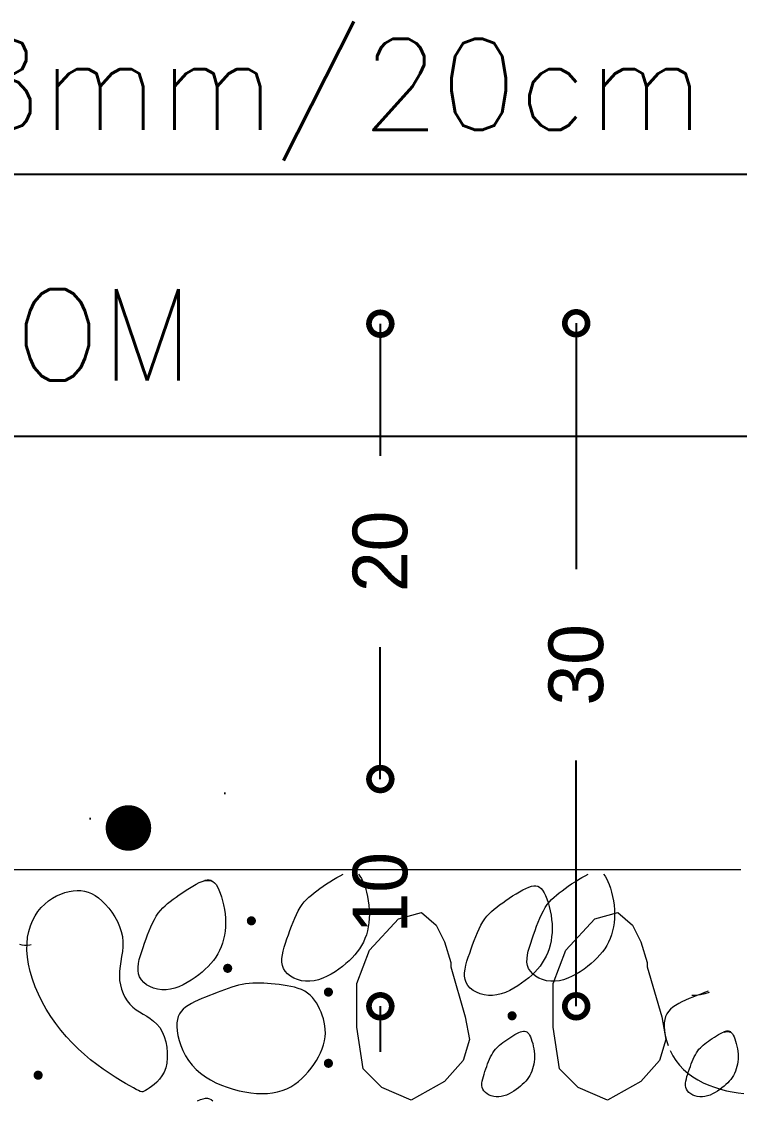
# Model space of a CAD drawing. Extents: x -6361 to -6309, y 575 to 701.
# Drawn here: x -6335.084 to -6333.506, y 653.515 to 655.884 of the extents above; entities that cross this region are included whole.
import ezdxf

# ---------------------------------------------------------------- set-up
doc = ezdxf.new("R2010")
doc.units = 0
doc.header["$MEASUREMENT"] = 0
doc.linetypes.add('CENTER', pattern=[2, 1.25, -0.25, 0.25, -0.25])
doc.layers.get('0').update_dxf_attribs({"linetype": 'CONTINUOUS'})
doc.layers.get('DEFPOINTS').update_dxf_attribs({"linetype": 'CONTINUOUS'})
for name, color, linetype in [('025', 7, 'CONTINUOUS'), ('04', 1, 'CONTINUOUS'), ('BEAMS', 7, 'CONTINUOUS'), ('FOOT', 4, 'CONTINUOUS'), ('HACTH', 8, 'CONTINUOUS'), ('SEC', 4, 'CONTINUOUS'), ('XWALL', 1, 'CONTINUOUS')]:
    doc.layers.add(name, color=color, linetype=linetype)
doc.styles.add('ROMANS', font='romans', dxfattribs={"height": 0.2})
doc.dimstyles.new('OH', dxfattribs={"dimtxt": 0.12, "dimasz": 0.1, "dimexe": 0.09, "dimexo": 0.06, "dimgap": 0.1, "dimtad": 0, "dimzin": 0, "dimdsep": 46, "dimtxsty": 'Standard', "dimblk1": 'DOTSMALL', "dimblk2": 'DOTSMALL', "dimsah": 1, "dimcen": 0.09, "dimse1": 1, "dimse2": 1, "dimclrd": 8, "dimclre": 8, "dimclrt": 4, "dimadec": 0, "dimazin": 0, "dimtfac": 1, "dimtix": 1, "dimtofl": 0, "dimtmove": 2, "dimatfit": 3, "dimldrblk": 'DOTSMALL', "dimfxl": 1, "dimtolj": 1, "dimtzin": 0, "dimarcsym": 0})

# ---------------------------------------------------------------- blocks, each defined once
blk = doc.blocks.new('_DOTSMALL')
at = {"color": 0, "linetype": 'ByBlock', "const_width": 0.5}
blk.add_lwpolyline([(-0.0625, 0, 1), (0.0625, 0, 1)], format="xyb", close=True, dxfattribs=at)
blk = doc.blocks.new('*D27')
at = {"layer": 'DEFPOINTS', "color": 0, "transparency": 16777216}
for p in [(-6332.0034, 654.3015), (-6333.5034, 653.4015), (-6332.0034, 651.9294)]:
    blk.add_point(p, dxfattribs=at)
at = {"layer": 'HACTH', "color": 8, "lineweight": -2, "transparency": 16777216}
for p, q in [((-6333.5034, 651.9294), (-6332.4293, 651.9294)), ((-6332.0034, 651.9294), (-6332.0493, 651.9294))]:
    blk.add_line(p, q, dxfattribs=at)
at = {"layer": 'HACTH', "color": 8, "lineweight": -2, "transparency": 16777216, "xscale": 0.1, "yscale": 0.1, "zscale": 0.1, "rotation": 180}
blk.add_blockref('_DOTSMALL', (-6333.5034, 651.9294), dxfattribs=at)
at = {"layer": 'HACTH', "color": 8, "lineweight": -2, "transparency": 16777216, "xscale": 0.1, "yscale": 0.1, "zscale": 0.1}
blk.add_blockref('_DOTSMALL', (-6332.0034, 651.9294), dxfattribs=at)
at = {"layer": 'HACTH', "color": 4, "lineweight": 13, "transparency": 16777216, "insert": (-6332.2393, 651.9294), "char_height": 0.12, "attachment_point": 5}
blk.add_mtext('\\A1;10', dxfattribs=at)
blk = doc.blocks.new('*D24')
at = {"layer": 'BEAMS', "color": 8, "lineweight": -2, "transparency": 16777216}
for p, q in [((-6334.2953, 655.2207), (-6334.2953, 654.9307)), ((-6334.2953, 654.2207), (-6334.2953, 654.5107))]:
    blk.add_line(p, q, dxfattribs=at)
at = {"layer": 'DEFPOINTS', "color": 0, "transparency": 16777216}
for p in [(-6334.2953, 655.2207), (-6333.3203, 655.2207), (-6333.3203, 654.2207)]:
    blk.add_point(p, dxfattribs=at)
at = {"layer": 'BEAMS', "color": 8, "lineweight": -2, "transparency": 16777216, "xscale": 0.1, "yscale": 0.1, "zscale": 0.1}
for p, rotation in [((-6334.2953, 655.2207), 90), ((-6334.2953, 654.2207), 270)]:
    blk.add_blockref('_DOTSMALL', p, dxfattribs=dict(at, rotation=rotation))
at = {"layer": 'BEAMS', "color": 4, "transparency": 16777216, "insert": (-6334.2953, 654.7207), "char_height": 0.12, "attachment_point": 5, "rotation": 90}
blk.add_mtext('\\A1;20', dxfattribs=at)
blk = doc.blocks.new('*D25')
at = {"layer": 'DEFPOINTS', "color": 0, "transparency": 16777216}
for p in [(-6333.5595, 655.2217), (-6333.865, 653.7217), (-6333.5595, 653.7217)]:
    blk.add_point(p, dxfattribs=at)
at = {"layer": 'HACTH', "color": 8, "lineweight": -2, "transparency": 16777216}
for p, q in [((-6333.865, 655.2217), (-6333.865, 654.6817)), ((-6333.865, 653.7217), (-6333.865, 654.2617))]:
    blk.add_line(p, q, dxfattribs=at)
at = {"layer": 'HACTH', "color": 8, "lineweight": -2, "transparency": 16777216, "xscale": 0.1, "yscale": 0.1, "zscale": 0.1}
for p, rotation in [((-6333.865, 655.2217), 90), ((-6333.865, 653.7217), 270)]:
    blk.add_blockref('_DOTSMALL', p, dxfattribs=dict(at, rotation=rotation))
at = {"layer": 'HACTH', "color": 4, "lineweight": 13, "transparency": 16777216, "insert": (-6333.865, 654.4717), "char_height": 0.12, "attachment_point": 5, "rotation": 90}
blk.add_mtext('\\A1;30', dxfattribs=at)
blk = doc.blocks.new('*D26')
at = {"layer": 'DEFPOINTS', "color": 0, "transparency": 16777216}
for p in [(-6333.3203, 654.2207), (-6334.2953, 653.7217), (-6333.2004, 653.7217)]:
    blk.add_point(p, dxfattribs=at)
at = {"layer": 'HACTH', "color": 8, "lineweight": -2, "transparency": 16777216}
for p, q in [((-6334.2953, 654.2207), (-6334.2953, 654.3207)), ((-6334.2953, 653.7217), (-6334.2953, 653.6217))]:
    blk.add_line(p, q, dxfattribs=at)
at = {"layer": 'HACTH', "color": 8, "lineweight": -2, "transparency": 16777216, "xscale": 0.1, "yscale": 0.1, "zscale": 0.1}
for p, rotation in [((-6334.2953, 654.2207), 270), ((-6334.2953, 653.7217), 90)]:
    blk.add_blockref('_DOTSMALL', p, dxfattribs=dict(at, rotation=rotation))
at = {"layer": 'HACTH', "color": 4, "lineweight": 13, "transparency": 16777216, "insert": (-6334.2953, 653.9712), "char_height": 0.12, "attachment_point": 5, "rotation": 90}
blk.add_mtext('\\A1;10', dxfattribs=at)

msp = doc.modelspace()

# ---------------------------------------------------------------- hatches: boundary and pattern name
at = {"layer": 'FOOT'}
h = msp.add_hatch(dxfattribs=at)
h.set_pattern_fill('AR-SAND', color=256, style=0)
h.set_pattern_definition([(37.5, (-6568.4681, 648.7499), (-0.062993, 1.926824), [0, -1.52, 0, -1.7, 0, -1.625]), (7.5, (-6568.4681, 648.7499), (1.769777, 2.822146), [0, -0.82, 0, -1.37, 0, -0.525]), (327.5, (-6569.6981, 648.7499), (3.114142, 0.005659), [0, -0.5, 0, -1.8, 0, -2.35]), (317.5, (-6569.698, 648.7499), (3.006127, 0.877676), [0, -0.25, 0, -1.18, 0, -1.35])])
h.paths.add_polyline_path([(-6333.5034, 654.0217), (-6333.5034, 654.2217), (-6338.4353, 654.2217), (-6338.4353, 654.0217)])
h.paths.add_polyline_path([(-6334.485, 653.7523), (-6334.485, 654.19), (-6334.1057, 654.19), (-6334.1057, 653.7523)], flags=9)

# ---------------------------------------------------------------- linework, layer by layer
at = {"layer": '025'}
for p, q in [((-6332.8882, 655.548), (-6336.5827, 655.548)), ((-6332.6357, 654.9733), (-6337.6522, 654.9733))]:
    msp.add_line(p, q, dxfattribs=at)
at = {"layer": '04', "lineweight": 13}
msp.add_line((-6333.5034, 654.0217), (-6338.4353, 654.0217), dxfattribs=at)
at = {"layer": 'HACTH', "lineweight": 13}
for p, q in [((-6334.3837, 654.0085), (-6334.3769, 654.0119)), ((-6333.8453, 654.0085), (-6333.8384, 654.0119)), ((-6334.707, 653.9858), (-6334.6998, 653.9898)), ((-6334.6998, 653.9898), (-6334.693, 653.9933)), ((-6334.693, 653.9933), (-6334.6867, 653.9959)), ((-6334.6867, 653.9959), (-6334.681, 653.9978)), ((-6334.667, 653.9979), (-6334.6632, 653.9959)), ((-6334.6632, 653.9959), (-6334.6596, 653.9929)), ((-6334.6596, 653.9929), (-6334.6563, 653.9889)), ((-6334.6563, 653.9889), (-6334.6531, 653.9837)), ((-6334.4208, 653.9852), (-6334.4134, 653.9903)), ((-6334.4134, 653.9903), (-6334.4059, 653.9952)), ((-6334.4059, 653.9952), (-6334.3984, 654)), ((-6334.3984, 654), (-6334.3909, 654.0045)), ((-6334.3909, 654.0045), (-6334.3837, 654.0085)), ((-6334.3436, 654.0116), (-6334.3402, 654.0076)), ((-6334.3402, 654.0076), (-6334.337, 654.0024)), ((-6334.337, 654.0024), (-6334.3339, 653.9961)), ((-6334.3339, 653.9961), (-6334.331, 653.9889)), ((-6334.331, 653.9889), (-6334.3282, 653.9808)), ((-6333.8823, 653.9852), (-6333.875, 653.9903)), ((-6333.875, 653.9903), (-6333.8674, 653.9952)), ((-6333.8674, 653.9952), (-6333.8599, 654)), ((-6333.8599, 654), (-6333.8525, 654.0045)), ((-6333.8525, 654.0045), (-6333.8453, 654.0085)), ((-6333.8051, 654.0116), (-6333.8017, 654.0076)), ((-6333.8017, 654.0076), (-6333.7985, 654.0024)), ((-6333.7985, 654.0024), (-6333.7954, 653.9961)), ((-6333.7954, 653.9961), (-6333.7925, 653.9889)), ((-6333.7925, 653.9889), (-6333.7897, 653.9808)), ((-6335.0066, 653.964), (-6334.9974, 653.9682)), ((-6334.9974, 653.9682), (-6334.9882, 653.9715)), ((-6334.9882, 653.9715), (-6334.979, 653.9738)), ((-6334.979, 653.9738), (-6334.9701, 653.9753)), ((-6334.9701, 653.9753), (-6334.9615, 653.976)), ((-6334.9615, 653.976), (-6334.9532, 653.9757)), ((-6334.9532, 653.9757), (-6334.9451, 653.9745)), ((-6334.9451, 653.9745), (-6334.9373, 653.9723)), ((-6334.9373, 653.9723), (-6334.9296, 653.9692)), ((-6334.9296, 653.9692), (-6334.922, 653.965)), ((-6334.922, 653.965), (-6334.9145, 653.9597)), ((-6334.7439, 653.9616), (-6334.7369, 653.9666)), ((-6334.7369, 653.9666), (-6334.7295, 653.9716)), ((-6334.7295, 653.9716), (-6334.722, 653.9766)), ((-6334.722, 653.9766), (-6334.7145, 653.9814)), ((-6334.7145, 653.9814), (-6334.707, 653.9858)), ((-6334.6531, 653.9837), (-6334.65, 653.9775)), ((-6334.65, 653.9775), (-6334.647, 653.9702)), ((-6334.647, 653.9702), (-6334.6443, 653.9622)), ((-6334.4522, 653.9613), (-6334.4467, 653.9661)), ((-6334.4467, 653.9661), (-6334.4408, 653.9708)), ((-6334.4408, 653.9708), (-6334.4345, 653.9755)), ((-6334.4345, 653.9755), (-6334.4279, 653.9803)), ((-6334.4279, 653.9803), (-6334.4208, 653.9852)), ((-6334.3282, 653.9808), (-6334.3257, 653.9721)), ((-6334.3257, 653.9721), (-6334.3235, 653.9629)), ((-6334.0046, 653.9641), (-6333.997, 653.9688)), ((-6333.997, 653.9688), (-6333.9896, 653.9733)), ((-6333.9896, 653.9733), (-6333.9824, 653.9773)), ((-6333.9824, 653.9773), (-6333.9755, 653.9807)), ((-6333.9755, 653.9807), (-6333.9692, 653.9834)), ((-6333.9692, 653.9834), (-6333.9635, 653.9853)), ((-6333.9635, 653.9853), (-6333.9584, 653.9862)), ((-6333.9584, 653.9862), (-6333.9538, 653.9863)), ((-6333.9538, 653.9863), (-6333.9496, 653.9853)), ((-6333.9496, 653.9853), (-6333.9457, 653.9834)), ((-6333.9457, 653.9834), (-6333.9422, 653.9804)), ((-6333.9422, 653.9804), (-6333.9388, 653.9764)), ((-6333.9388, 653.9764), (-6333.9356, 653.9712)), ((-6333.9356, 653.9712), (-6333.9325, 653.965)), ((-6333.9325, 653.965), (-6333.9296, 653.9577)), ((-6333.9137, 653.9613), (-6333.9082, 653.9661)), ((-6333.9082, 653.9661), (-6333.9023, 653.9708)), ((-6333.9023, 653.9708), (-6333.896, 653.9755)), ((-6333.896, 653.9755), (-6333.8894, 653.9803)), ((-6333.8894, 653.9803), (-6333.8823, 653.9852)), ((-6333.7897, 653.9808), (-6333.7872, 653.9721)), ((-6333.7872, 653.9721), (-6333.785, 653.9629)), ((-6335.0405, 653.9384), (-6335.0327, 653.9462)), ((-6335.0327, 653.9462), (-6335.0244, 653.953)), ((-6335.0244, 653.953), (-6335.0156, 653.959)), ((-6335.0156, 653.959), (-6335.0066, 653.964)), ((-6334.9145, 653.9597), (-6334.9069, 653.9534)), ((-6334.9069, 653.9534), (-6334.8995, 653.9459)), ((-6334.8995, 653.9459), (-6334.8921, 653.9375)), ((-6334.7735, 653.9376), (-6334.7683, 653.9426)), ((-6334.7683, 653.9426), (-6334.7627, 653.9475)), ((-6334.7627, 653.9475), (-6334.7569, 653.9522)), ((-6334.7569, 653.9522), (-6334.7506, 653.9568)), ((-6334.7506, 653.9568), (-6334.7439, 653.9616)), ((-6334.6443, 653.9622), (-6334.6417, 653.9534)), ((-6334.6417, 653.9534), (-6334.6396, 653.9442)), ((-6334.6396, 653.9442), (-6334.6378, 653.9346)), ((-6334.4714, 653.9383), (-6334.467, 653.9449)), ((-6334.467, 653.9449), (-6334.4623, 653.9508)), ((-6334.4623, 653.9508), (-6334.4574, 653.9562)), ((-6334.4574, 653.9562), (-6334.4522, 653.9613)), ((-6334.3235, 653.9629), (-6334.3217, 653.9533)), ((-6334.3217, 653.9533), (-6334.3203, 653.9435)), ((-6334.3203, 653.9435), (-6334.3195, 653.9338)), ((-6334.0394, 653.9396), (-6334.0332, 653.9443)), ((-6334.0332, 653.9443), (-6334.0265, 653.9491)), ((-6334.0265, 653.9491), (-6334.0194, 653.954)), ((-6334.0194, 653.954), (-6334.0121, 653.9591)), ((-6334.0121, 653.9591), (-6334.0046, 653.9641)), ((-6333.9329, 653.9383), (-6333.9285, 653.9449)), ((-6333.9296, 653.9577), (-6333.9268, 653.9496)), ((-6333.9285, 653.9449), (-6333.9238, 653.9508)), ((-6333.9268, 653.9496), (-6333.9243, 653.9409)), ((-6333.9243, 653.9409), (-6333.9221, 653.9317)), ((-6333.9238, 653.9508), (-6333.9189, 653.9562)), ((-6333.9189, 653.9562), (-6333.9137, 653.9613)), ((-6333.785, 653.9629), (-6333.7832, 653.9533)), ((-6333.7832, 653.9533), (-6333.7818, 653.9435)), ((-6333.7818, 653.9435), (-6333.781, 653.9338)), ((-6335.0594, 653.9096), (-6335.0539, 653.9201)), ((-6335.0539, 653.9201), (-6335.0476, 653.9297)), ((-6335.0476, 653.9297), (-6335.0405, 653.9384)), ((-6334.8921, 653.9375), (-6334.8852, 653.9282)), ((-6334.8852, 653.9282), (-6334.8787, 653.9182)), ((-6334.8787, 653.9182), (-6334.873, 653.9078)), ((-6334.7916, 653.9125), (-6334.7875, 653.9197)), ((-6334.7875, 653.9197), (-6334.7831, 653.9262)), ((-6334.7831, 653.9262), (-6334.7784, 653.9321)), ((-6334.7784, 653.9321), (-6334.7735, 653.9376)), ((-6334.6378, 653.9346), (-6334.6364, 653.9249)), ((-6334.6364, 653.9249), (-6334.6355, 653.9151)), ((-6334.4834, 653.915), (-6334.4796, 653.9233)), ((-6334.4796, 653.9233), (-6334.4756, 653.9311)), ((-6334.4756, 653.9311), (-6334.4714, 653.9383)), ((-6334.3195, 653.9338), (-6334.3192, 653.9241)), ((-6334.3192, 653.9241), (-6334.3195, 653.9146)), ((-6334.2552, 653.914), (-6334.2048, 653.9277)), ((-6334.2048, 653.9277), (-6334.1727, 653.9002)), ((-6334.0656, 653.9137), (-6334.061, 653.9196)), ((-6334.061, 653.9196), (-6334.056, 653.925)), ((-6334.056, 653.925), (-6334.0508, 653.9301)), ((-6334.0508, 653.9301), (-6334.0453, 653.935)), ((-6334.0453, 653.935), (-6334.0394, 653.9396)), ((-6333.9449, 653.915), (-6333.9411, 653.9233)), ((-6333.9411, 653.9233), (-6333.9371, 653.9311)), ((-6333.9371, 653.9311), (-6333.9329, 653.9383)), ((-6333.9221, 653.9317), (-6333.9203, 653.9221)), ((-6333.9203, 653.9221), (-6333.9189, 653.9123)), ((-6333.8238, 653.914), (-6333.7734, 653.9277)), ((-6333.781, 653.9338), (-6333.7807, 653.9241)), ((-6333.7807, 653.9241), (-6333.781, 653.9146)), ((-6333.7734, 653.9277), (-6333.7413, 653.9002)), ((-6335.0676, 653.8861), (-6335.064, 653.8983)), ((-6335.064, 653.8983), (-6335.0594, 653.9096)), ((-6334.873, 653.9078), (-6334.8682, 653.8969)), ((-6334.8682, 653.8969), (-6334.8645, 653.8858)), ((-6334.8031, 653.8876), (-6334.7995, 653.8963)), ((-6334.7995, 653.8963), (-6334.7956, 653.9046)), ((-6334.7956, 653.9046), (-6334.7916, 653.9125)), ((-6334.6355, 653.896), (-6334.6364, 653.8867)), ((-6334.6355, 653.9151), (-6334.6353, 653.9054)), ((-6334.6353, 653.9054), (-6334.6355, 653.896)), ((-6334.4939, 653.8881), (-6334.4905, 653.8973)), ((-6334.4905, 653.8973), (-6334.487, 653.9063)), ((-6334.487, 653.9063), (-6334.4834, 653.915)), ((-6334.3217, 653.8963), (-6334.3236, 653.8875)), ((-6334.3203, 653.9053), (-6334.3217, 653.8963)), ((-6334.3195, 653.9146), (-6334.3203, 653.9053)), ((-6334.3193, 653.8453), (-6334.2552, 653.914)), ((-6334.1727, 653.9002), (-6334.1544, 653.8636)), ((-6334.0782, 653.8921), (-6334.0742, 653.8999)), ((-6334.0742, 653.8999), (-6334.07, 653.9071)), ((-6334.07, 653.9071), (-6334.0656, 653.9137)), ((-6333.9554, 653.8881), (-6333.9521, 653.8973)), ((-6333.9521, 653.8973), (-6333.9485, 653.9063)), ((-6333.9485, 653.9063), (-6333.9449, 653.915)), ((-6333.9189, 653.9123), (-6333.9181, 653.9026)), ((-6333.9181, 653.9026), (-6333.9178, 653.8929)), ((-6333.8879, 653.8453), (-6333.8238, 653.914)), ((-6333.7832, 653.8963), (-6333.7851, 653.8875)), ((-6333.7818, 653.9053), (-6333.7832, 653.8963)), ((-6333.781, 653.9146), (-6333.7818, 653.9053)), ((-6333.7413, 653.9002), (-6333.723, 653.8636)), ((-6335.0715, 653.8594), (-6335.0702, 653.8732)), ((-6335.0702, 653.8732), (-6335.0676, 653.8861)), ((-6334.8645, 653.8858), (-6334.8621, 653.8747)), ((-6334.8621, 653.8747), (-6334.861, 653.8636)), ((-6334.81, 653.8695), (-6334.8066, 653.8786)), ((-6334.8066, 653.8786), (-6334.8031, 653.8876)), ((-6334.6377, 653.8776), (-6334.6397, 653.8688)), ((-6334.6364, 653.8867), (-6334.6377, 653.8776)), ((-6334.5004, 653.8697), (-6334.4972, 653.8789)), ((-6334.4972, 653.8789), (-6334.4939, 653.8881)), ((-6334.329, 653.8707), (-6334.3324, 653.8628)), ((-6334.326, 653.8789), (-6334.329, 653.8707)), ((-6334.3236, 653.8875), (-6334.326, 653.8789)), ((-6334.0892, 653.8661), (-6334.0857, 653.8751)), ((-6334.0857, 653.8751), (-6334.082, 653.8838)), ((-6334.082, 653.8838), (-6334.0782, 653.8921)), ((-6333.9619, 653.8697), (-6333.9587, 653.8789)), ((-6333.9587, 653.8789), (-6333.9554, 653.8881)), ((-6333.9189, 653.8742), (-6333.9203, 653.8651)), ((-6333.9181, 653.8834), (-6333.9189, 653.8742)), ((-6333.9178, 653.8929), (-6333.9181, 653.8834)), ((-6333.7905, 653.8707), (-6333.794, 653.8628)), ((-6333.7875, 653.8789), (-6333.7905, 653.8707)), ((-6333.7851, 653.8875), (-6333.7875, 653.8789)), ((-6335.0823, 653.8561), (-6335.0875, 653.8575)), ((-6335.0768, 653.8554), (-6335.0823, 653.8561)), ((-6335.0712, 653.8553), (-6335.0768, 653.8554)), ((-6335.0717, 653.845), (-6335.0715, 653.8594)), ((-6335.0655, 653.856), (-6335.0712, 653.8553)), ((-6335.0625, 653.8568), (-6335.0655, 653.856)), ((-6334.8611, 653.8526), (-6334.8621, 653.8417)), ((-6334.861, 653.8636), (-6334.8611, 653.8526)), ((-6334.8196, 653.8419), (-6334.8165, 653.851)), ((-6334.8165, 653.851), (-6334.8133, 653.8602)), ((-6334.8133, 653.8602), (-6334.81, 653.8695)), ((-6334.6451, 653.852), (-6334.6485, 653.8441)), ((-6334.6421, 653.8603), (-6334.6451, 653.852)), ((-6334.6397, 653.8688), (-6334.6421, 653.8603)), ((-6334.5087, 653.8431), (-6334.5063, 653.8517)), ((-6334.5063, 653.8517), (-6334.5035, 653.8606)), ((-6334.5035, 653.8606), (-6334.5004, 653.8697)), ((-6334.3409, 653.848), (-6334.3459, 653.8411)), ((-6334.3364, 653.8553), (-6334.3409, 653.848)), ((-6334.3324, 653.8628), (-6334.3364, 653.8553)), ((-6334.1544, 653.8636), (-6334.1407, 653.8178)), ((-6334.099, 653.8385), (-6334.0958, 653.8477)), ((-6334.0958, 653.8477), (-6334.0925, 653.8569)), ((-6334.0925, 653.8569), (-6334.0892, 653.8661)), ((-6333.9702, 653.8431), (-6333.9678, 653.8517)), ((-6333.9678, 653.8517), (-6333.965, 653.8606)), ((-6333.965, 653.8606), (-6333.9619, 653.8697)), ((-6333.9246, 653.8477), (-6333.9276, 653.8395)), ((-6333.9222, 653.8563), (-6333.9246, 653.8477)), ((-6333.9203, 653.8651), (-6333.9222, 653.8563)), ((-6333.8024, 653.848), (-6333.8074, 653.8411)), ((-6333.7979, 653.8553), (-6333.8024, 653.848)), ((-6333.794, 653.8628), (-6333.7979, 653.8553)), ((-6333.723, 653.8636), (-6333.7093, 653.8178)), ((-6335.0705, 653.8298), (-6335.0717, 653.845)), ((-6335.068, 653.8141), (-6335.0705, 653.8298)), ((-6334.8636, 653.8309), (-6334.8653, 653.8202)), ((-6334.8621, 653.8417), (-6334.8636, 653.8309)), ((-6334.8266, 653.816), (-6334.8248, 653.8244)), ((-6334.8248, 653.8244), (-6334.8224, 653.833)), ((-6334.8224, 653.833), (-6334.8196, 653.8419)), ((-6334.6619, 653.8224), (-6334.6674, 653.8157)), ((-6334.657, 653.8294), (-6334.6619, 653.8224)), ((-6334.6525, 653.8366), (-6334.657, 653.8294)), ((-6334.6485, 653.8441), (-6334.6525, 653.8366)), ((-6334.5116, 653.8189), (-6334.5115, 653.8266)), ((-6334.5115, 653.8266), (-6334.5105, 653.8347)), ((-6334.5105, 653.8347), (-6334.5087, 653.8431)), ((-6334.3573, 653.8279), (-6334.3638, 653.8216)), ((-6334.3513, 653.8344), (-6334.3573, 653.8279)), ((-6334.3459, 653.8411), (-6334.3513, 653.8344)), ((-6334.3468, 653.7721), (-6334.3193, 653.8453)), ((-6334.1049, 653.8205), (-6334.1021, 653.8294)), ((-6334.1021, 653.8294), (-6334.099, 653.8385)), ((-6333.9731, 653.8189), (-6333.973, 653.8266)), ((-6333.973, 653.8266), (-6333.972, 653.8347)), ((-6333.972, 653.8347), (-6333.9702, 653.8431)), ((-6333.935, 653.8241), (-6333.9395, 653.8168)), ((-6333.9311, 653.8316), (-6333.935, 653.8241)), ((-6333.9276, 653.8395), (-6333.9311, 653.8316)), ((-6333.9154, 653.7721), (-6333.8879, 653.8453)), ((-6333.8188, 653.8279), (-6333.8253, 653.8216)), ((-6333.8128, 653.8344), (-6333.8188, 653.8279)), ((-6333.8074, 653.8411), (-6333.8128, 653.8344)), ((-6335.0644, 653.7979), (-6335.068, 653.8141)), ((-6334.8681, 653.7992), (-6334.8686, 653.7889)), ((-6334.8669, 653.8096), (-6334.8681, 653.7992)), ((-6334.8653, 653.8202), (-6334.8669, 653.8096)), ((-6334.8276, 653.8079), (-6334.8266, 653.816)), ((-6334.8276, 653.8003), (-6334.8276, 653.8079)), ((-6334.8265, 653.793), (-6334.8276, 653.8003)), ((-6334.6799, 653.8029), (-6334.6868, 653.7968)), ((-6334.6734, 653.8092), (-6334.6799, 653.8029)), ((-6334.6674, 653.8157), (-6334.6734, 653.8092)), ((-6334.5105, 653.8116), (-6334.5116, 653.8189)), ((-6334.508, 653.8048), (-6334.5105, 653.8116)), ((-6334.5042, 653.7985), (-6334.508, 653.8048)), ((-6334.3862, 653.8035), (-6334.3946, 653.7977)), ((-6334.3782, 653.8094), (-6334.3862, 653.8035)), ((-6334.3708, 653.8155), (-6334.3782, 653.8094)), ((-6334.3638, 653.8216), (-6334.3708, 653.8155)), ((-6334.1407, 653.8178), (-6334.1407, 653.8087)), ((-6334.1407, 653.8087), (-6334.1086, 653.6988)), ((-6334.1101, 653.7954), (-6334.1091, 653.8035)), ((-6334.1091, 653.8035), (-6334.1073, 653.8119)), ((-6334.1073, 653.8119), (-6334.1049, 653.8205)), ((-6333.972, 653.8116), (-6333.9731, 653.8189)), ((-6333.9695, 653.8048), (-6333.972, 653.8116)), ((-6333.9657, 653.7985), (-6333.9695, 653.8048)), ((-6333.95, 653.8032), (-6333.9559, 653.7967)), ((-6333.9445, 653.8099), (-6333.95, 653.8032)), ((-6333.9395, 653.8168), (-6333.9445, 653.8099)), ((-6333.8477, 653.8035), (-6333.8561, 653.7977)), ((-6333.8398, 653.8094), (-6333.8477, 653.8035)), ((-6333.8323, 653.8155), (-6333.8398, 653.8094)), ((-6333.8253, 653.8216), (-6333.8323, 653.8155)), ((-6333.7093, 653.8178), (-6333.7093, 653.8087)), ((-6333.7093, 653.8087), (-6333.6772, 653.6988)), ((-6335.0595, 653.7814), (-6335.0644, 653.7979)), ((-6335.0536, 653.7648), (-6335.0595, 653.7814)), ((-6334.8686, 653.7889), (-6334.868, 653.7787)), ((-6334.868, 653.7787), (-6334.8665, 653.7688)), ((-6334.8241, 653.7862), (-6334.8265, 653.793)), ((-6334.8202, 653.7798), (-6334.8241, 653.7862)), ((-6334.815, 653.7741), (-6334.8202, 653.7798)), ((-6334.7107, 653.7791), (-6334.7194, 653.7737)), ((-6334.7023, 653.7848), (-6334.7107, 653.7791)), ((-6334.6943, 653.7907), (-6334.7023, 653.7848)), ((-6334.6868, 653.7968), (-6334.6943, 653.7907)), ((-6334.499, 653.7928), (-6334.5042, 653.7985)), ((-6334.4926, 653.7878), (-6334.499, 653.7928)), ((-6334.4853, 653.7836), (-6334.4926, 653.7878)), ((-6334.4772, 653.7802), (-6334.4853, 653.7836)), ((-6334.4685, 653.7779), (-6334.4772, 653.7802)), ((-6334.4594, 653.7767), (-6334.4685, 653.7779)), ((-6334.45, 653.7766), (-6334.4594, 653.7767)), ((-6334.4405, 653.7778), (-6334.45, 653.7766)), ((-6334.4311, 653.7801), (-6334.4405, 653.7778)), ((-6334.4217, 653.7834), (-6334.4311, 653.7801)), ((-6334.4124, 653.7876), (-6334.4217, 653.7834)), ((-6334.4034, 653.7924), (-6334.4124, 653.7876)), ((-6334.3946, 653.7977), (-6334.4034, 653.7924)), ((-6334.1102, 653.7877), (-6334.1101, 653.7954)), ((-6334.1091, 653.7805), (-6334.1102, 653.7877)), ((-6334.1066, 653.7736), (-6334.1091, 653.7805)), ((-6333.9769, 653.7782), (-6333.9848, 653.7723)), ((-6333.9694, 653.7843), (-6333.9769, 653.7782)), ((-6333.9624, 653.7904), (-6333.9694, 653.7843)), ((-6333.9605, 653.7928), (-6333.9657, 653.7985)), ((-6333.9559, 653.7967), (-6333.9624, 653.7904)), ((-6333.9541, 653.7878), (-6333.9605, 653.7928)), ((-6333.9468, 653.7836), (-6333.9541, 653.7878)), ((-6333.9387, 653.7802), (-6333.9468, 653.7836)), ((-6333.93, 653.7779), (-6333.9387, 653.7802)), ((-6333.9209, 653.7767), (-6333.93, 653.7779)), ((-6333.9115, 653.7766), (-6333.9209, 653.7767)), ((-6333.902, 653.7778), (-6333.9115, 653.7766)), ((-6333.8926, 653.7801), (-6333.902, 653.7778)), ((-6333.8832, 653.7834), (-6333.8926, 653.7801)), ((-6333.8739, 653.7876), (-6333.8832, 653.7834)), ((-6333.8649, 653.7924), (-6333.8739, 653.7876)), ((-6333.8561, 653.7977), (-6333.8649, 653.7924)), ((-6335.0465, 653.7481), (-6335.0536, 653.7648)), ((-6334.8665, 653.7688), (-6334.864, 653.7592)), ((-6334.864, 653.7592), (-6334.8606, 653.7501)), ((-6334.8087, 653.7691), (-6334.815, 653.7741)), ((-6334.8014, 653.7649), (-6334.8087, 653.7691)), ((-6334.7933, 653.7616), (-6334.8014, 653.7649)), ((-6334.7846, 653.7592), (-6334.7933, 653.7616)), ((-6334.7755, 653.758), (-6334.7846, 653.7592)), ((-6334.7661, 653.7579), (-6334.7755, 653.758)), ((-6334.7566, 653.7591), (-6334.7661, 653.7579)), ((-6334.7471, 653.7614), (-6334.7566, 653.7591)), ((-6334.7377, 653.7648), (-6334.7471, 653.7614)), ((-6334.7285, 653.7689), (-6334.7377, 653.7648)), ((-6334.7194, 653.7737), (-6334.7285, 653.7689)), ((-6334.6538, 653.7518), (-6334.6622, 653.7486)), ((-6334.6456, 653.7549), (-6334.6538, 653.7518)), ((-6334.6376, 653.7579), (-6334.6456, 653.7549)), ((-6334.6297, 653.7607), (-6334.6376, 653.7579)), ((-6334.6219, 653.7634), (-6334.6297, 653.7607)), ((-6334.6142, 653.7657), (-6334.6219, 653.7634)), ((-6334.6066, 653.7678), (-6334.6142, 653.7657)), ((-6334.5989, 653.7696), (-6334.6066, 653.7678)), ((-6334.5912, 653.7709), (-6334.5989, 653.7696)), ((-6334.5834, 653.7718), (-6334.5912, 653.7709)), ((-6334.5756, 653.7724), (-6334.5834, 653.7718)), ((-6334.5677, 653.7726), (-6334.5756, 653.7724)), ((-6334.5596, 653.7725), (-6334.5677, 653.7726)), ((-6334.5515, 653.7722), (-6334.5596, 653.7725)), ((-6334.5432, 653.7717), (-6334.5515, 653.7722)), ((-6334.5348, 653.771), (-6334.5432, 653.7717)), ((-6334.5263, 653.7701), (-6334.5348, 653.771)), ((-6334.5177, 653.7692), (-6334.5263, 653.7701)), ((-6334.509, 653.7682), (-6334.5177, 653.7692)), ((-6334.5003, 653.7669), (-6334.509, 653.7682)), ((-6334.4919, 653.7654), (-6334.5003, 653.7669)), ((-6334.4836, 653.7635), (-6334.4919, 653.7654)), ((-6334.4758, 653.7611), (-6334.4836, 653.7635)), ((-6334.4683, 653.7583), (-6334.4758, 653.7611)), ((-6334.4614, 653.7549), (-6334.4683, 653.7583)), ((-6334.4552, 653.7508), (-6334.4614, 653.7549)), ((-6334.3468, 653.6759), (-6334.3468, 653.7721)), ((-6334.1028, 653.7673), (-6334.1066, 653.7736)), ((-6334.0976, 653.7616), (-6334.1028, 653.7673)), ((-6334.0912, 653.7566), (-6334.0976, 653.7616)), ((-6334.0839, 653.7524), (-6334.0912, 653.7566)), ((-6334.0758, 653.749), (-6334.0839, 653.7524)), ((-6334.0203, 653.7522), (-6334.0297, 653.7489)), ((-6334.011, 653.7564), (-6334.0203, 653.7522)), ((-6334.002, 653.7612), (-6334.011, 653.7564)), ((-6333.9932, 653.7665), (-6334.002, 653.7612)), ((-6333.9848, 653.7723), (-6333.9932, 653.7665)), ((-6333.9154, 653.6759), (-6333.9154, 653.7721)), ((-6333.5831, 653.7518), (-6333.5915, 653.7486)), ((-6333.5749, 653.7549), (-6333.5831, 653.7518)), ((-6333.5729, 653.7522), (-6333.5823, 653.7489)), ((-6335.0384, 653.7316), (-6335.0465, 653.7481)), ((-6335.0294, 653.7154), (-6335.0384, 653.7316)), ((-6334.8606, 653.7501), (-6334.8564, 653.7414)), ((-6334.8564, 653.7414), (-6334.8514, 653.7335)), ((-6334.8514, 653.7335), (-6334.8456, 653.7262)), ((-6334.7033, 653.7313), (-6334.7105, 653.7275)), ((-6334.6956, 653.735), (-6334.7033, 653.7313)), ((-6334.6875, 653.7386), (-6334.6956, 653.735)), ((-6334.6791, 653.742), (-6334.6875, 653.7386)), ((-6334.6707, 653.7454), (-6334.6791, 653.742)), ((-6334.6622, 653.7486), (-6334.6707, 653.7454)), ((-6334.4495, 653.7462), (-6334.4552, 653.7508)), ((-6334.4444, 653.7411), (-6334.4495, 653.7462)), ((-6334.4398, 653.7354), (-6334.4444, 653.7411)), ((-6334.4356, 653.7294), (-6334.4398, 653.7354)), ((-6334.4319, 653.7229), (-6334.4356, 653.7294)), ((-6334.0671, 653.7467), (-6334.0758, 653.749)), ((-6334.058, 653.7455), (-6334.0671, 653.7467)), ((-6334.0486, 653.7454), (-6334.058, 653.7455)), ((-6334.0392, 653.7466), (-6334.0486, 653.7454)), ((-6334.0297, 653.7489), (-6334.0392, 653.7466)), ((-6333.6326, 653.7313), (-6333.6398, 653.7275)), ((-6333.6249, 653.735), (-6333.6326, 653.7313)), ((-6333.6168, 653.7386), (-6333.6249, 653.735)), ((-6333.6085, 653.742), (-6333.6168, 653.7386)), ((-6333.6012, 653.7454), (-6333.6106, 653.7455)), ((-6333.6, 653.7454), (-6333.6085, 653.742)), ((-6333.5918, 653.7466), (-6333.6012, 653.7454)), ((-6333.5915, 653.7486), (-6333.6, 653.7454)), ((-6333.5823, 653.7489), (-6333.5918, 653.7466)), ((-6335.0194, 653.6995), (-6335.0294, 653.7154)), ((-6334.8456, 653.7262), (-6334.8391, 653.7198)), ((-6334.8391, 653.7198), (-6334.832, 653.7142)), ((-6334.832, 653.7142), (-6334.8244, 653.7092)), ((-6334.8244, 653.7092), (-6334.8165, 653.7045)), ((-6334.8165, 653.7045), (-6334.8086, 653.6998)), ((-6334.7363, 653.7052), (-6334.7391, 653.6994)), ((-6334.7327, 653.7104), (-6334.7363, 653.7052)), ((-6334.7283, 653.7152), (-6334.7327, 653.7104)), ((-6334.7231, 653.7195), (-6334.7283, 653.7152)), ((-6334.7172, 653.7236), (-6334.7231, 653.7195)), ((-6334.7105, 653.7275), (-6334.7172, 653.7236)), ((-6334.4286, 653.7161), (-6334.4319, 653.7229)), ((-6334.4255, 653.7091), (-6334.4286, 653.7161)), ((-6334.4228, 653.7019), (-6334.4255, 653.7091)), ((-6333.6657, 653.7052), (-6333.6685, 653.6994)), ((-6333.662, 653.7104), (-6333.6657, 653.7052)), ((-6333.6576, 653.7152), (-6333.662, 653.7104)), ((-6333.6524, 653.7195), (-6333.6576, 653.7152)), ((-6333.6465, 653.7236), (-6333.6524, 653.7195)), ((-6333.6398, 653.7275), (-6333.6465, 653.7236)), ((-6335.0085, 653.6842), (-6335.0194, 653.6995)), ((-6334.997, 653.6693), (-6335.0085, 653.6842)), ((-6334.8086, 653.6998), (-6334.8008, 653.6949)), ((-6334.8008, 653.6949), (-6334.7933, 653.6892)), ((-6334.7933, 653.6892), (-6334.7863, 653.6827)), ((-6334.7863, 653.6827), (-6334.7801, 653.6749)), ((-6334.7422, 653.6854), (-6334.7424, 653.6771)), ((-6334.7411, 653.6928), (-6334.7422, 653.6854)), ((-6334.7391, 653.6994), (-6334.7411, 653.6928)), ((-6334.4205, 653.6944), (-6334.4228, 653.7019)), ((-6334.4186, 653.6867), (-6334.4205, 653.6944)), ((-6334.4172, 653.6789), (-6334.4186, 653.6867)), ((-6334.1086, 653.6988), (-6334.0995, 653.6485)), ((-6333.6772, 653.6988), (-6333.6681, 653.6485)), ((-6333.6715, 653.6854), (-6333.6717, 653.6771)), ((-6333.6704, 653.6928), (-6333.6715, 653.6854)), ((-6333.6685, 653.6994), (-6333.6704, 653.6928)), ((-6334.9848, 653.655), (-6334.997, 653.6693)), ((-6334.7801, 653.6749), (-6334.7747, 653.6657)), ((-6334.7747, 653.6657), (-6334.7703, 653.6553)), ((-6334.7424, 653.6771), (-6334.7416, 653.6677)), ((-6334.7416, 653.6677), (-6334.7399, 653.6575)), ((-6334.7399, 653.6575), (-6334.7372, 653.6467)), ((-6334.4163, 653.6709), (-6334.4172, 653.6789)), ((-6334.4166, 653.6543), (-6334.4161, 653.6627)), ((-6334.4161, 653.6627), (-6334.4163, 653.6709)), ((-6334.3331, 653.5844), (-6334.3468, 653.6759)), ((-6334.0087, 653.6538), (-6334.0042, 653.6567)), ((-6334.0042, 653.6567), (-6333.9997, 653.6594)), ((-6333.9997, 653.6594), (-6333.9954, 653.6618)), ((-6333.9954, 653.6618), (-6333.9913, 653.6638)), ((-6333.9913, 653.6638), (-6333.9875, 653.6655)), ((-6333.9875, 653.6655), (-6333.9841, 653.6666)), ((-6333.9841, 653.6666), (-6333.981, 653.6671)), ((-6333.981, 653.6671), (-6333.9783, 653.6672)), ((-6333.9783, 653.6672), (-6333.9757, 653.6666)), ((-6333.9757, 653.6666), (-6333.9734, 653.6654)), ((-6333.9734, 653.6654), (-6333.9713, 653.6636)), ((-6333.9713, 653.6636), (-6333.9693, 653.6612)), ((-6333.9693, 653.6612), (-6333.9674, 653.6581)), ((-6333.9674, 653.6581), (-6333.9655, 653.6544)), ((-6333.9017, 653.5844), (-6333.9154, 653.6759)), ((-6333.6717, 653.6771), (-6333.6709, 653.6677)), ((-6333.6709, 653.6677), (-6333.6692, 653.6575)), ((-6333.6692, 653.6575), (-6333.6665, 653.6467)), ((-6333.5613, 653.6538), (-6333.5568, 653.6567)), ((-6333.5568, 653.6567), (-6333.5523, 653.6594)), ((-6333.5523, 653.6594), (-6333.548, 653.6618)), ((-6333.548, 653.6618), (-6333.5439, 653.6638)), ((-6333.5439, 653.6638), (-6333.5402, 653.6655)), ((-6333.5261, 653.6654), (-6333.5239, 653.6636)), ((-6333.5239, 653.6636), (-6333.5219, 653.6612)), ((-6333.5219, 653.6612), (-6333.52, 653.6581)), ((-6333.52, 653.6581), (-6333.5181, 653.6544)), ((-6334.9721, 653.6413), (-6334.9848, 653.655)), ((-6334.9589, 653.6283), (-6334.9721, 653.6413)), ((-6334.7703, 653.6553), (-6334.7669, 653.644)), ((-6334.7669, 653.644), (-6334.7646, 653.6322)), ((-6334.7372, 653.6467), (-6334.7336, 653.6356)), ((-6334.7336, 653.6356), (-6334.7289, 653.6243)), ((-6334.423, 653.6284), (-6334.4201, 653.6371)), ((-6334.4201, 653.6371), (-6334.4179, 653.6458)), ((-6334.4179, 653.6458), (-6334.4166, 653.6543)), ((-6334.0995, 653.6485), (-6334.1132, 653.6027)), ((-6334.0396, 653.6304), (-6334.0365, 653.6335)), ((-6334.0365, 653.6335), (-6334.0332, 653.6364)), ((-6334.0332, 653.6364), (-6334.0296, 653.6392)), ((-6334.0296, 653.6392), (-6334.0259, 653.642)), ((-6334.0259, 653.642), (-6334.0219, 653.6449)), ((-6334.0219, 653.6449), (-6334.0176, 653.6478)), ((-6334.0176, 653.6478), (-6334.0132, 653.6508)), ((-6334.0132, 653.6508), (-6334.0087, 653.6538)), ((-6333.9655, 653.6544), (-6333.9637, 653.65)), ((-6333.9637, 653.65), (-6333.9621, 653.6452)), ((-6333.9621, 653.6452), (-6333.9606, 653.6399)), ((-6333.9606, 653.6399), (-6333.9593, 653.6344)), ((-6333.9593, 653.6344), (-6333.9582, 653.6286)), ((-6333.6681, 653.6485), (-6333.6818, 653.6027)), ((-6333.6665, 653.6467), (-6333.6629, 653.6356)), ((-6333.5922, 653.6304), (-6333.5891, 653.6335)), ((-6333.5891, 653.6335), (-6333.5858, 653.6364)), ((-6333.5858, 653.6364), (-6333.5823, 653.6392)), ((-6333.5823, 653.6392), (-6333.5785, 653.642)), ((-6333.5785, 653.642), (-6333.5745, 653.6449)), ((-6333.5745, 653.6449), (-6333.5703, 653.6478)), ((-6333.5703, 653.6478), (-6333.5659, 653.6508)), ((-6333.5659, 653.6508), (-6333.5613, 653.6538)), ((-6333.5181, 653.6544), (-6333.5164, 653.65)), ((-6333.5164, 653.65), (-6333.5147, 653.6452)), ((-6333.5147, 653.6452), (-6333.5132, 653.6399)), ((-6333.5132, 653.6399), (-6333.5119, 653.6344)), ((-6333.5119, 653.6344), (-6333.5108, 653.6286)), ((-6334.9454, 653.6159), (-6334.9589, 653.6283)), ((-6334.9317, 653.6044), (-6334.9454, 653.6159)), ((-6334.7646, 653.6322), (-6334.7634, 653.6202)), ((-6334.7634, 653.6202), (-6334.7633, 653.6084)), ((-6334.7289, 653.6243), (-6334.7232, 653.6132)), ((-6334.7232, 653.6132), (-6334.7165, 653.6025)), ((-6334.4359, 653.6024), (-6334.431, 653.611)), ((-6334.431, 653.611), (-6334.4266, 653.6197)), ((-6334.4266, 653.6197), (-6334.423, 653.6284)), ((-6334.0552, 653.6057), (-6334.0529, 653.6107)), ((-6334.0529, 653.6107), (-6334.0505, 653.6154)), ((-6334.0505, 653.6154), (-6334.048, 653.6197)), ((-6334.048, 653.6197), (-6334.0453, 653.6236)), ((-6334.0453, 653.6236), (-6334.0426, 653.6272)), ((-6334.0426, 653.6272), (-6334.0396, 653.6304)), ((-6333.9582, 653.6286), (-6333.9574, 653.6228)), ((-6333.9574, 653.6228), (-6333.9568, 653.6169)), ((-6333.9568, 653.6169), (-6333.9567, 653.6111)), ((-6333.9567, 653.6111), (-6333.9568, 653.6055)), ((-6333.6582, 653.6243), (-6333.6526, 653.6132)), ((-6333.6526, 653.6132), (-6333.6458, 653.6025)), ((-6333.6078, 653.6057), (-6333.6055, 653.6107)), ((-6333.6055, 653.6107), (-6333.6031, 653.6154)), ((-6333.6031, 653.6154), (-6333.6006, 653.6197)), ((-6333.6006, 653.6197), (-6333.598, 653.6236)), ((-6333.598, 653.6236), (-6333.5952, 653.6272)), ((-6333.5952, 653.6272), (-6333.5922, 653.6304)), ((-6333.5108, 653.6286), (-6333.51, 653.6228)), ((-6333.51, 653.6228), (-6333.5095, 653.6169)), ((-6333.5095, 653.6169), (-6333.5093, 653.6111)), ((-6333.5093, 653.6111), (-6333.5095, 653.6055)), ((-6334.9179, 653.5936), (-6334.9317, 653.6044)), ((-6334.9042, 653.5836), (-6334.9179, 653.5936)), ((-6334.7668, 653.5865), (-6334.7704, 653.5771)), ((-6334.7644, 653.597), (-6334.7668, 653.5865)), ((-6334.7633, 653.6084), (-6334.7644, 653.597)), ((-6334.7165, 653.6025), (-6334.7088, 653.5924)), ((-6334.7088, 653.5924), (-6334.6999, 653.5831)), ((-6334.4538, 653.5779), (-6334.4474, 653.5858)), ((-6334.4474, 653.5858), (-6334.4414, 653.594)), ((-6334.4414, 653.594), (-6334.4359, 653.6024)), ((-6334.1132, 653.6027), (-6334.1544, 653.5569)), ((-6334.0635, 653.584), (-6334.0615, 653.5896)), ((-6334.0615, 653.5896), (-6334.0595, 653.5951)), ((-6334.0595, 653.5951), (-6334.0574, 653.6005)), ((-6334.0574, 653.6005), (-6334.0552, 653.6057)), ((-6333.9593, 653.5892), (-6333.9608, 653.584)), ((-6333.9582, 653.5944), (-6333.9593, 653.5892)), ((-6333.9573, 653.5999), (-6333.9582, 653.5944)), ((-6333.9568, 653.6055), (-6333.9573, 653.5999)), ((-6333.6818, 653.6027), (-6333.723, 653.5569)), ((-6333.6458, 653.6025), (-6333.6381, 653.5924)), ((-6333.6381, 653.5924), (-6333.6293, 653.5831)), ((-6333.6161, 653.584), (-6333.6141, 653.5896)), ((-6333.6141, 653.5896), (-6333.6121, 653.5951)), ((-6333.6121, 653.5951), (-6333.61, 653.6005)), ((-6333.61, 653.6005), (-6333.6078, 653.6057)), ((-6333.5119, 653.5892), (-6333.5134, 653.584)), ((-6333.5108, 653.5944), (-6333.5119, 653.5892)), ((-6333.51, 653.5999), (-6333.5108, 653.5944)), ((-6333.5095, 653.6055), (-6333.51, 653.5999)), ((-6334.8908, 653.5745), (-6334.9042, 653.5836)), ((-6334.878, 653.5662), (-6334.8908, 653.5745)), ((-6334.8661, 653.5589), (-6334.878, 653.5662)), ((-6334.775, 653.5688), (-6334.7804, 653.5616)), ((-6334.7704, 653.5771), (-6334.775, 653.5688)), ((-6334.6999, 653.5831), (-6334.6902, 653.5746)), ((-6334.6902, 653.5746), (-6334.6796, 653.567)), ((-6334.6796, 653.567), (-6334.6683, 653.5601)), ((-6334.4753, 653.5567), (-6334.4677, 653.5633)), ((-6334.4677, 653.5633), (-6334.4606, 653.5704)), ((-6334.4606, 653.5704), (-6334.4538, 653.5779)), ((-6334.2918, 653.5432), (-6334.3331, 653.5844)), ((-6334.0715, 653.5575), (-6334.0704, 653.5625)), ((-6334.0704, 653.5625), (-6334.0689, 653.5677)), ((-6334.0689, 653.5677), (-6334.0672, 653.573)), ((-6334.0672, 653.573), (-6334.0654, 653.5785)), ((-6334.0654, 653.5785), (-6334.0635, 653.584)), ((-6333.9697, 653.5655), (-6333.9727, 653.5613)), ((-6333.967, 653.5698), (-6333.9697, 653.5655)), ((-6333.9646, 653.5744), (-6333.967, 653.5698)), ((-6333.9625, 653.5791), (-6333.9646, 653.5744)), ((-6333.9608, 653.584), (-6333.9625, 653.5791)), ((-6333.8604, 653.5432), (-6333.9017, 653.5844)), ((-6333.6293, 653.5831), (-6333.6195, 653.5746)), ((-6333.6241, 653.5575), (-6333.623, 653.5625)), ((-6333.623, 653.5625), (-6333.6216, 653.5677)), ((-6333.6216, 653.5677), (-6333.6199, 653.573)), ((-6333.6199, 653.573), (-6333.618, 653.5785)), ((-6333.6195, 653.5746), (-6333.6089, 653.567)), ((-6333.618, 653.5785), (-6333.6161, 653.584)), ((-6333.6089, 653.567), (-6333.5976, 653.5601)), ((-6333.5223, 653.5655), (-6333.5253, 653.5613)), ((-6333.5196, 653.5698), (-6333.5223, 653.5655)), ((-6333.5172, 653.5744), (-6333.5196, 653.5698)), ((-6333.5152, 653.5791), (-6333.5172, 653.5744)), ((-6333.5134, 653.584), (-6333.5152, 653.5791)), ((-6334.8553, 653.5525), (-6334.8661, 653.5589)), ((-6334.8457, 653.547), (-6334.8553, 653.5525)), ((-6334.8377, 653.5425), (-6334.8457, 653.547)), ((-6334.8314, 653.539), (-6334.8377, 653.5425)), ((-6334.8265, 653.5365), (-6334.8314, 653.539)), ((-6334.8077, 653.5389), (-6334.8113, 653.5366)), ((-6334.8031, 653.5419), (-6334.8077, 653.5389)), ((-6334.7978, 653.5455), (-6334.8031, 653.5419)), ((-6334.792, 653.55), (-6334.7978, 653.5455)), ((-6334.7861, 653.5554), (-6334.792, 653.55)), ((-6334.7804, 653.5616), (-6334.7861, 653.5554)), ((-6334.6683, 653.5601), (-6334.6564, 653.5539)), ((-6334.6564, 653.5539), (-6334.6441, 653.5485)), ((-6334.6441, 653.5485), (-6334.6315, 653.5438)), ((-6334.6315, 653.5438), (-6334.6187, 653.5398)), ((-6334.6187, 653.5398), (-6334.6058, 653.5364)), ((-6334.5107, 653.5367), (-6334.501, 653.5406)), ((-6334.501, 653.5406), (-6334.4919, 653.5452)), ((-6334.4919, 653.5452), (-6334.4834, 653.5506)), ((-6334.4834, 653.5506), (-6334.4753, 653.5567)), ((-6334.2277, 653.5157), (-6334.2918, 653.5432)), ((-6334.1544, 653.5569), (-6334.2277, 653.5157)), ((-6334.0721, 653.5527), (-6334.0715, 653.5575)), ((-6334.0721, 653.548), (-6334.0721, 653.5527)), ((-6334.0714, 653.5437), (-6334.0721, 653.548)), ((-6334.07, 653.5396), (-6334.0714, 653.5437)), ((-6334.0677, 653.5358), (-6334.07, 653.5396)), ((-6333.9969, 653.5388), (-6334.0019, 653.5353)), ((-6333.9921, 653.5423), (-6333.9969, 653.5388)), ((-6333.9876, 653.546), (-6333.9921, 653.5423)), ((-6333.9834, 653.5496), (-6333.9876, 653.546)), ((-6333.9796, 653.5534), (-6333.9834, 653.5496)), ((-6333.976, 653.5573), (-6333.9796, 653.5534)), ((-6333.9727, 653.5613), (-6333.976, 653.5573)), ((-6333.7963, 653.5157), (-6333.8604, 653.5432)), ((-6333.723, 653.5569), (-6333.7963, 653.5157)), ((-6333.6247, 653.5527), (-6333.6241, 653.5575)), ((-6333.6247, 653.548), (-6333.6247, 653.5527)), ((-6333.6241, 653.5437), (-6333.6247, 653.548)), ((-6333.6226, 653.5396), (-6333.6241, 653.5437)), ((-6333.6203, 653.5358), (-6333.6226, 653.5396)), ((-6333.5976, 653.5601), (-6333.5858, 653.5539)), ((-6333.5858, 653.5539), (-6333.5734, 653.5485)), ((-6333.5734, 653.5485), (-6333.5608, 653.5438)), ((-6333.5608, 653.5438), (-6333.548, 653.5398)), ((-6333.5495, 653.5388), (-6333.5546, 653.5353)), ((-6333.5447, 653.5423), (-6333.5495, 653.5388)), ((-6333.548, 653.5398), (-6333.5351, 653.5364)), ((-6333.5402, 653.546), (-6333.5447, 653.5423)), ((-6333.5361, 653.5496), (-6333.5402, 653.546)), ((-6333.5322, 653.5534), (-6333.5361, 653.5496)), ((-6333.5286, 653.5573), (-6333.5322, 653.5534)), ((-6333.5253, 653.5613), (-6333.5286, 653.5573)), ((-6334.8227, 653.5348), (-6334.8265, 653.5365)), ((-6334.8196, 653.5341), (-6334.8227, 653.5348)), ((-6334.817, 653.5341), (-6334.8196, 653.5341)), ((-6334.8143, 653.535), (-6334.817, 653.5341)), ((-6334.8113, 653.5366), (-6334.8143, 653.535)), ((-6334.6968, 653.5141), (-6334.6904, 653.5168)), ((-6334.6904, 653.5168), (-6334.6847, 653.5186)), ((-6334.6847, 653.5186), (-6334.6796, 653.5196)), ((-6334.6796, 653.5196), (-6334.675, 653.5196)), ((-6334.675, 653.5196), (-6334.6708, 653.5187)), ((-6334.6708, 653.5187), (-6334.6669, 653.5167)), ((-6334.6669, 653.5167), (-6334.6634, 653.5138)), ((-6334.6058, 653.5364), (-6334.5929, 653.5336)), ((-6334.5929, 653.5336), (-6334.5801, 653.5317)), ((-6334.5801, 653.5317), (-6334.5675, 653.5304)), ((-6334.5675, 653.5304), (-6334.5552, 653.5299)), ((-6334.5552, 653.5299), (-6334.5433, 653.5303)), ((-6334.5433, 653.5303), (-6334.5319, 653.5315)), ((-6334.5319, 653.5315), (-6334.521, 653.5336)), ((-6334.521, 653.5336), (-6334.5107, 653.5367)), ((-6334.0645, 653.5324), (-6334.0677, 653.5358)), ((-6334.0607, 653.5294), (-6334.0645, 653.5324)), ((-6334.0564, 653.5268), (-6334.0607, 653.5294)), ((-6334.0515, 653.5248), (-6334.0564, 653.5268)), ((-6334.0463, 653.5234), (-6334.0515, 653.5248)), ((-6334.0408, 653.5227), (-6334.0463, 653.5234)), ((-6334.0352, 653.5226), (-6334.0408, 653.5227)), ((-6334.0295, 653.5234), (-6334.0352, 653.5226)), ((-6334.0238, 653.5248), (-6334.0295, 653.5234)), ((-6334.0182, 653.5267), (-6334.0238, 653.5248)), ((-6334.0126, 653.5292), (-6334.0182, 653.5267)), ((-6334.0072, 653.5321), (-6334.0126, 653.5292)), ((-6334.0019, 653.5353), (-6334.0072, 653.5321)), ((-6333.6172, 653.5324), (-6333.6203, 653.5358)), ((-6333.6134, 653.5294), (-6333.6172, 653.5324)), ((-6333.609, 653.5268), (-6333.6134, 653.5294)), ((-6333.6041, 653.5248), (-6333.609, 653.5268)), ((-6333.5989, 653.5234), (-6333.6041, 653.5248)), ((-6333.5934, 653.5227), (-6333.5989, 653.5234)), ((-6333.5878, 653.5226), (-6333.5934, 653.5227)), ((-6333.5821, 653.5234), (-6333.5878, 653.5226)), ((-6333.5764, 653.5248), (-6333.5821, 653.5234)), ((-6333.5708, 653.5267), (-6333.5764, 653.5248)), ((-6333.5652, 653.5292), (-6333.5708, 653.5267)), ((-6333.5598, 653.5321), (-6333.5652, 653.5292)), ((-6333.5546, 653.5353), (-6333.5598, 653.5321)), ((-6333.5351, 653.5364), (-6333.5222, 653.5336)), ((-6333.5222, 653.5336), (-6333.5094, 653.5317)), ((-6333.5094, 653.5317), (-6333.4968, 653.5304))]:
    msp.add_line(p, q, dxfattribs=at)
at = {"layer": 'HACTH', "lineweight": 13, "const_width": 0.01}
for points in [[(-6334.5786, 653.9044, 1), (-6334.5786, 653.9144, 1)], [(-6334.6307, 653.8001, 1), (-6334.6307, 653.8101, 1)], [(-6334.4094, 653.7479, 1), (-6334.4094, 653.7579, 1)], [(-6334.0059, 653.6958, 1), (-6334.0059, 653.7058, 1)], [(-6334.4094, 653.5915, 1), (-6334.4094, 653.6015, 1)], [(-6335.0471, 653.5654, 1), (-6335.0471, 653.5754, 1)]]:
    msp.add_lwpolyline(points, format="xyb", close=True, dxfattribs=at)
at = {"layer": 'SEC', "color": 2, "linetype": 'CENTER'}
for p, q in [((-6334.681, 653.9978), (-6334.6759, 653.9988)), ((-6334.6759, 653.9988), (-6334.6712, 653.9988)), ((-6334.6712, 653.9988), (-6334.667, 653.9979)), ((-6333.5402, 653.6655), (-6333.5367, 653.6666)), ((-6333.5367, 653.6666), (-6333.5337, 653.6671)), ((-6333.5337, 653.6671), (-6333.5309, 653.6672)), ((-6333.5309, 653.6672), (-6333.5284, 653.6666)), ((-6333.5284, 653.6666), (-6333.5261, 653.6654))]:
    msp.add_line(p, q, dxfattribs=at)
at = {"layer": 'XWALL', "color": 5, "const_width": 0.05}
msp.add_lwpolyline([(-6334.8737, 654.1133, 1), (-6334.8237, 654.1133, 1)], format="xyb", close=True, dxfattribs=at)

# ---------------------------------------------------------------- texts
at = {"layer": '025', "style": 'ROMANS'}
for s, p in [('1%%c8mm/20cm', (-6335.5535, 655.6461)), ('3%%c12mm TOP & BOTTOM', (-6338.0817, 655.0963))]:
    msp.add_text(s, height=0.2, dxfattribs=at).set_placement(p)

# ---------------------------------------------------------------- dimensions: what is measured, and where the dimension line sits
at = {"layer": 'BEAMS'}
dim = msp.add_linear_dim(base=(-6334.2953, 655.2207), p1=(-6333.3203, 654.2207), p2=(-6333.3203, 655.2207), angle=90, text='20', dimstyle='OH', override={"dimscale": 1, "dimse1": 1, "dimse2": 1}, dxfattribs=at)
dim.commit()
dim.dimension.update_dxf_attribs({"geometry": '*D24', "text_midpoint": (-6334.2953, 654.7207), "text_rotation": 90})
at = {"layer": 'HACTH', "lineweight": 13}
for base, p1, p2, text, picture, middle in [((-6333.865, 653.7217), (-6333.5595, 655.2217), (-6333.5595, 653.7217), '30', '*D25', (-6333.865, 654.4717)), ((-6334.2953, 653.7217), (-6333.3203, 654.2207), (-6333.2004, 653.7217), '10', '*D26', (-6334.2953, 653.9712))]:
    dim = msp.add_linear_dim(base=base, p1=p1, p2=p2, angle=90, text=text, dimstyle='OH', override={"dimscale": 1, "dimse1": 1, "dimse2": 1}, dxfattribs=at)
    dim.commit()
    dim.dimension.update_dxf_attribs({"geometry": picture, "text_midpoint": middle})
dim = msp.add_linear_dim(base=(-6332.0034, 651.9294), p1=(-6333.5034, 653.4015), p2=(-6332.0034, 654.3015), text='10', dimstyle='OH', override={"dimscale": 1, "dimse1": 1, "dimse2": 1}, dxfattribs=at)
dim.commit()
dim.dimension.update_dxf_attribs({"geometry": '*D27', "text_midpoint": (-6332.2393, 651.9294), "dimtype": 128})

doc.saveas('drawing.dxf')
